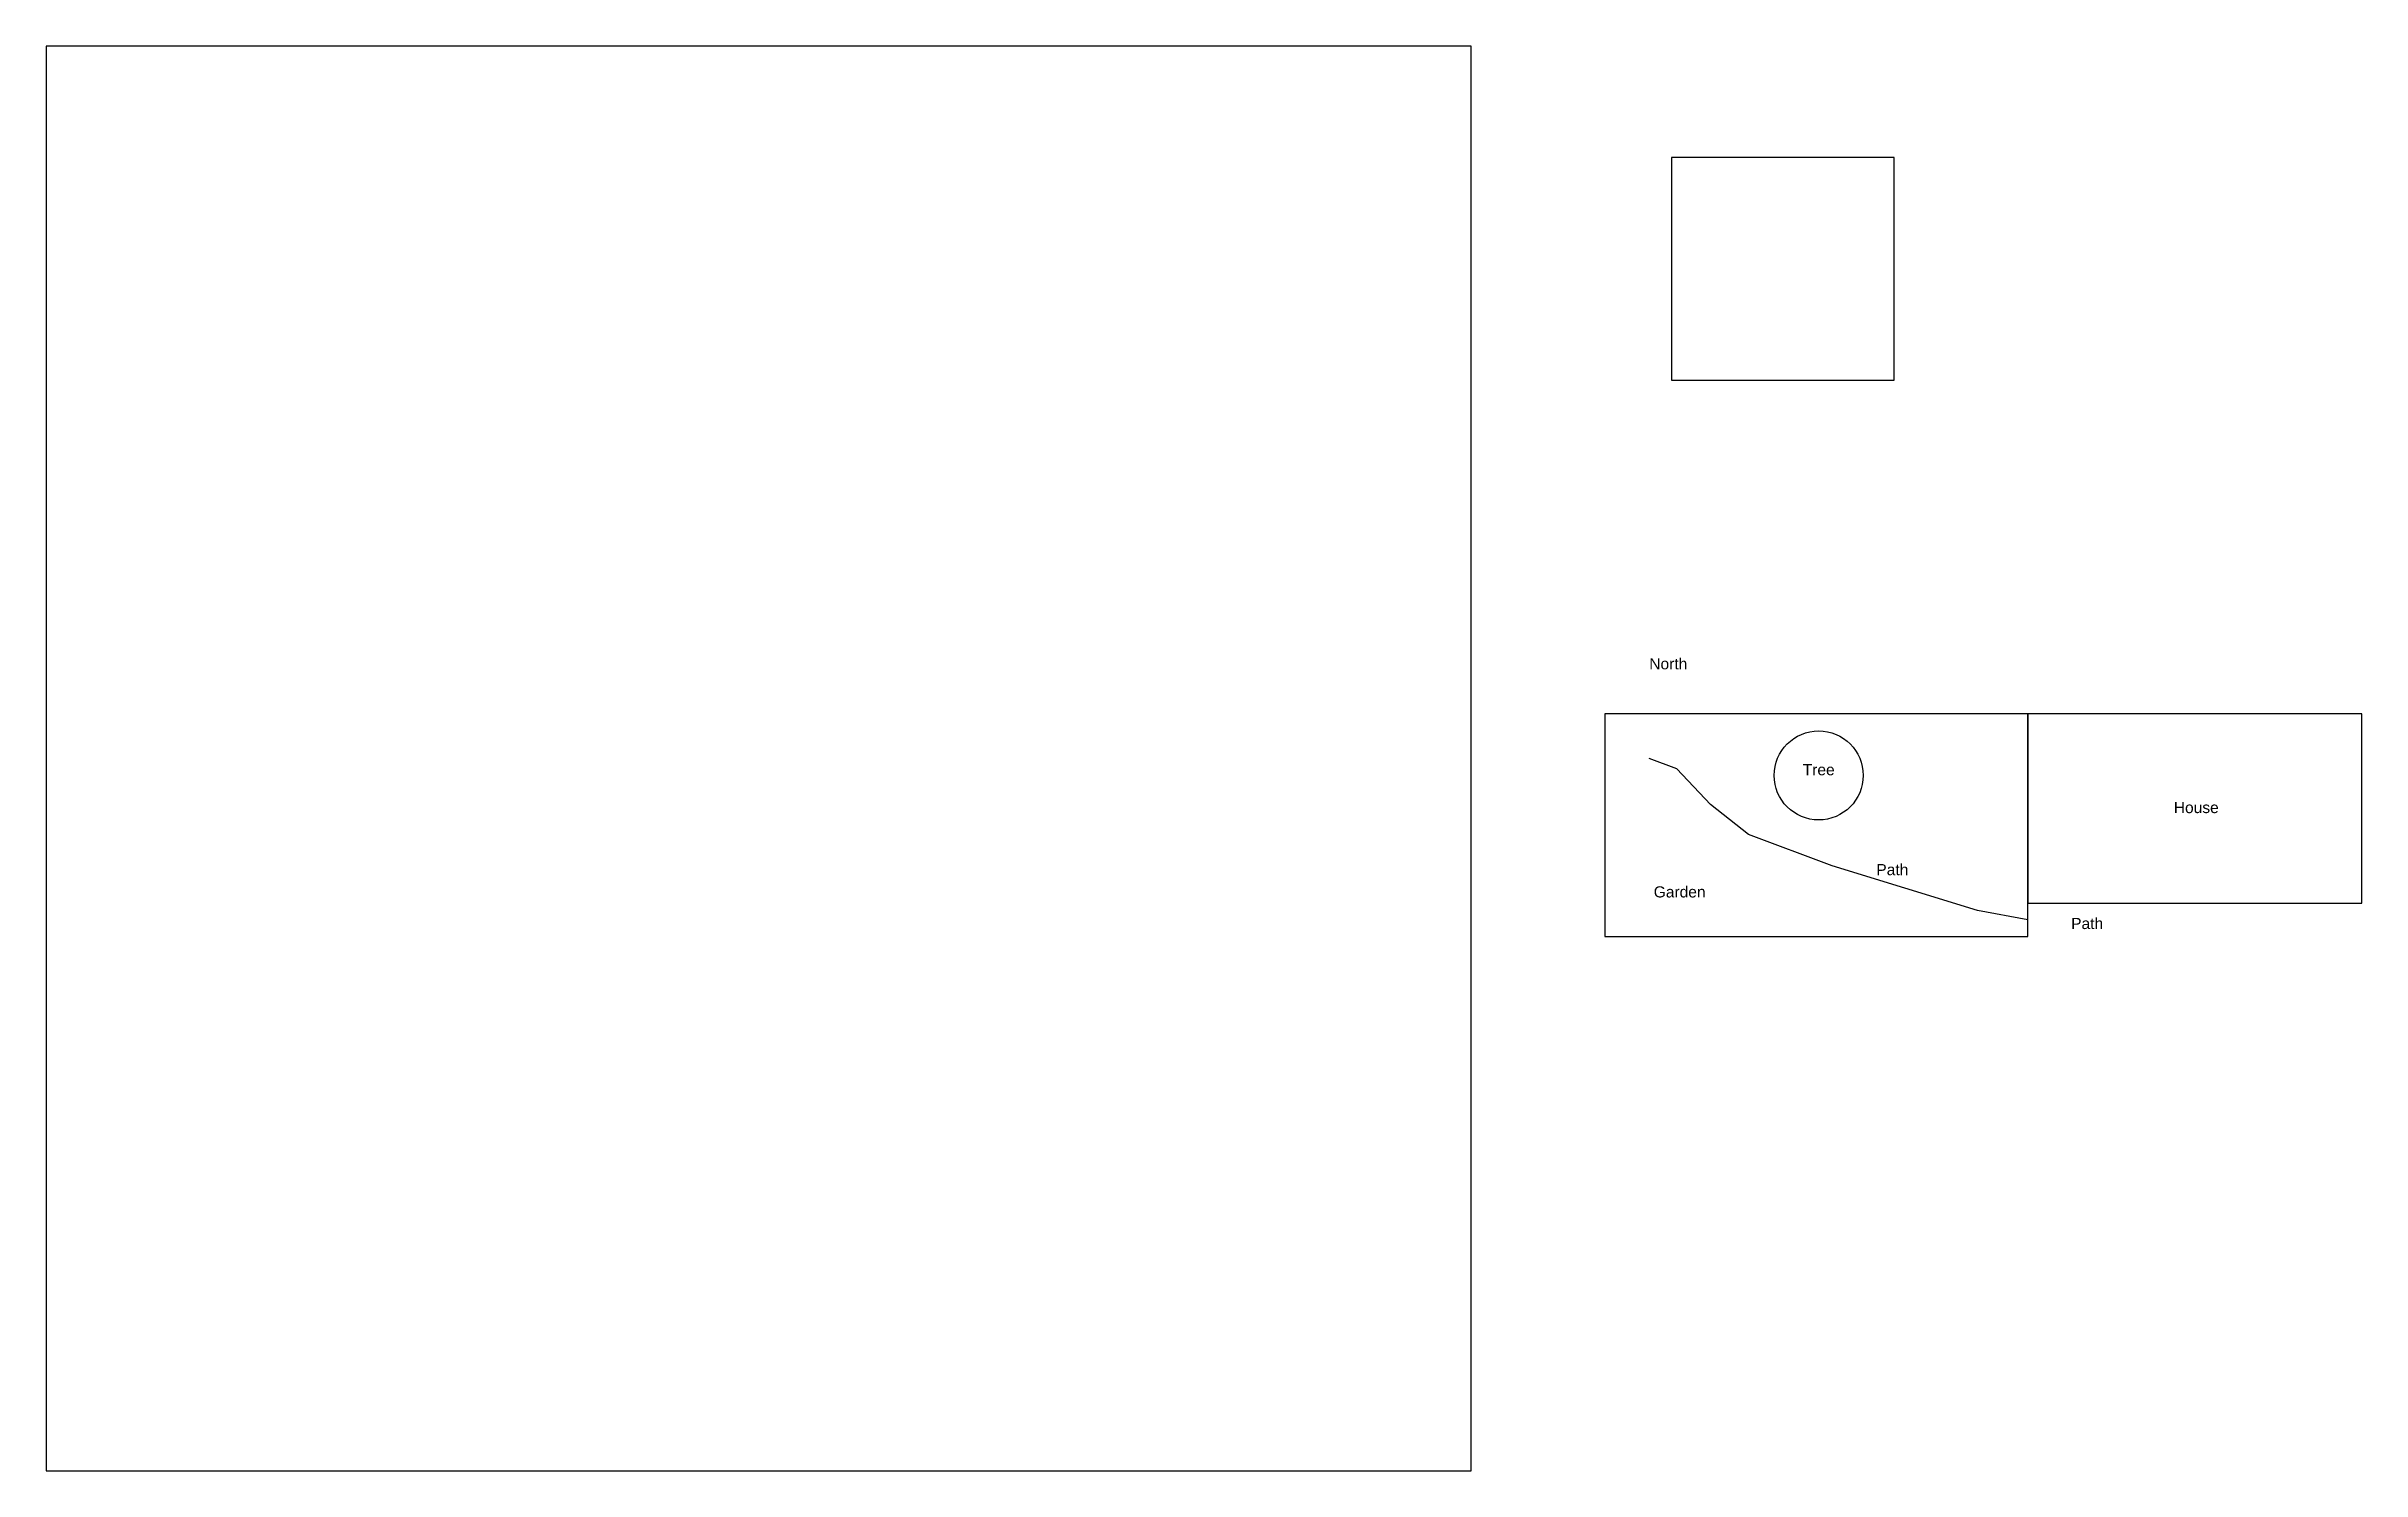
# Model space of a CAD drawing. Header units: metres. Extents: x -70 to 34, y -24 to 40.
import ezdxf

# ---------------------------------------------------------------- set-up
doc = ezdxf.new("R2010")
doc.units = ezdxf.units.M
doc.layers.get('0').update_dxf_attribs({"lineweight": 25, "true_color": 0xffffff})
doc.styles.add('textstyle11', font='')
doc.styles.add('textstyle12', font='')
doc.styles.add('textstyle13', font='')
doc.styles.add('textstyle14', font='')
doc.styles.add('textstyle15', font='')
doc.styles.add('textstyle16', font='')
doc.styles.get('textstyle11').set_extended_font_data('Arial')
doc.styles.get('textstyle12').set_extended_font_data('Arial')
doc.styles.get('textstyle13').set_extended_font_data('Arial')
doc.styles.get('textstyle14').set_extended_font_data('Arial')
doc.styles.get('textstyle15').set_extended_font_data('Arial')
doc.styles.get('textstyle16').set_extended_font_data('Arial')

msp = doc.modelspace()

# ---------------------------------------------------------------- linework, layer by layer
for p, q in [((19, 10), (0, 10)), ((0, 10), (0, 0)), ((19, 0), (19, 10)), ((34, 10), (19, 10)), ((19, 10), (19, 1.5)), ((34, 1.5), (34, 10)), ((3.24, 7.54), (2, 8)), ((4.75, 5.93), (3.24, 7.54)), ((6.45, 4.58), (4.75, 5.93)), ((10.22, 3.17), (6.45, 4.58)), ((16.75, 1.17), (10.22, 3.17)), ((19.01, 0.75), (16.75, 1.17)), ((19, 1.5), (34, 1.5)), ((0, 0), (19, 0))]:
    msp.add_line(p, q)
at = {"flags": 128}
for points in [[(-6, -24), (-6, 40), (-70, 40), (-70, -24)], [(13, 25), (13, 35), (3, 35), (3, 25)]]:
    msp.add_lwpolyline(points, close=True, dxfattribs=at)
msp.add_circle((9.61, 7.24), 2)

# ---------------------------------------------------------------- texts
at = {"char_height": 0.5, "line_spacing_factor": 0.971628}
for s, insert, attachment_point, style in [('North', (2, 12), 7, 'textstyle11'), ('Tree', (9.61, 7.24), 8, 'textstyle14'), ('House', (25.56, 5.54), 7, 'textstyle15'), ('Path', (12.2, 2.75), 7, 'textstyle12'), ('Garden', (2.2, 1.75), 7, 'textstyle13'), ('Path', (20.95, 0.33), 7, 'textstyle16')]:
    msp.add_mtext(s, dxfattribs=dict(at, insert=insert, attachment_point=attachment_point, style=style))

doc.saveas('drawing.dxf')
